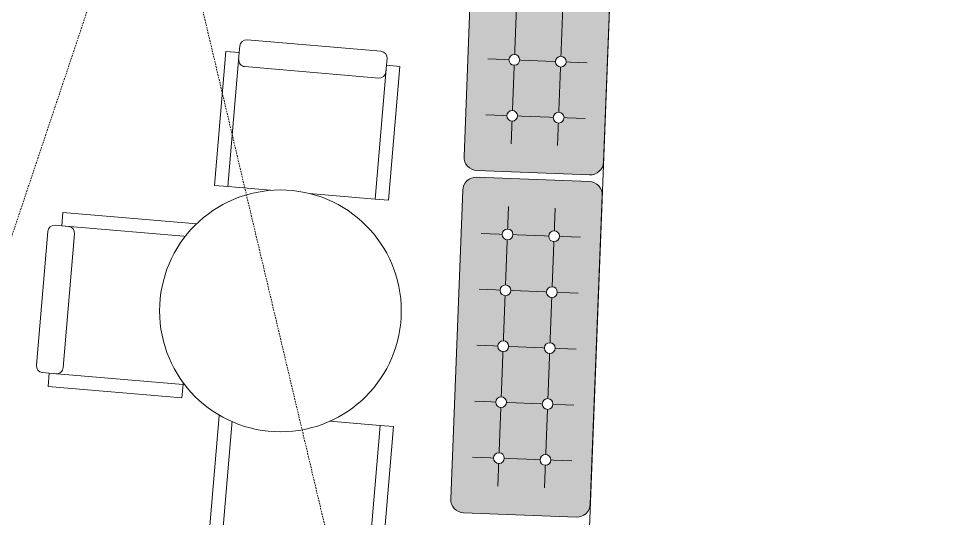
# Model space of a CAD drawing. Header units: millimetres. Extents: x 77208 to 83183, y 651 to 49284.
# Drawn here: x 79706 to 83183, y 14341 to 16201 of the extents above; entities that cross this region are included whole.
import ezdxf

# ---------------------------------------------------------------- set-up
doc = ezdxf.new("R2010")
doc.units = ezdxf.units.MM
doc.header["$MEASUREMENT"] = 0
doc.linetypes.add('DGN Style 2', pattern=[10, 6, -4])
for name, color, linetype, lineweight in [('EQPM-OVHD', 62, 'DGN Style 2', 13), ('FIXT-JNRY-PART', 42, 'Continuous', 0), ('FNSH-FLOR', 220, 'Continuous', 0), ('FURN-FREE', 1, 'Continuous', 0), ('FURN-PLNT', 211, 'Continuous', 0)]:
    doc.layers.add(name, color=color, linetype=linetype, lineweight=lineweight)

# ---------------------------------------------------------------- blocks, each defined once
blk = doc.blocks.new('*U28')
at = {"color": 0, "linetype": 'ByBlock', "lineweight": -2}
for p, q in [((-250, 275), (-225, 275)), ((275, 275), (275, -275))]:
    blk.add_line(p, q, dxfattribs=at)
at = {"color": 0, "linetype": 'ByBlock', "lineweight": -2, "extrusion": (0, 0, -1), "flags": 128}
for points in [[(225, 325), (-275, 325), (-275, 275), (225, 275), (225, 325)], [(225, -275), (-275, -275), (-275, -325), (225, -325), (225, -275)]]:
    blk.add_lwpolyline(points, close=True, dxfattribs=at)
for points in [[(275, 250), (275, -250)], [(175, -250), (175, 250)], [(250, -275), (200, -275)]]:
    blk.add_lwpolyline(points, dxfattribs=at)
at = {"color": 0, "linetype": 'ByBlock', "lineweight": -2}
for centre, start, end in [((-250, 250), 90, 180), ((-200, 250), 360, 90), ((-250, -250), 180, 270), ((-200, -250), 270, 360)]:
    blk.add_arc(centre, 25, start, end, dxfattribs=at)
blk = doc.blocks.new('*U29')
at = {"color": 0, "linetype": 'ByBlock', "lineweight": -2}
for p, q in [((-250, 275), (-225, 275)), ((275, 275), (275, -275))]:
    blk.add_line(p, q, dxfattribs=at)
at = {"color": 0, "linetype": 'ByBlock', "lineweight": -2, "extrusion": (0, 0, -1), "flags": 128}
for points in [[(225, 325), (-275, 325), (-275, 275), (225, 275), (225, 325)], [(225, -275), (-275, -275), (-275, -325), (225, -325), (225, -275)]]:
    blk.add_lwpolyline(points, close=True, dxfattribs=at)
for points in [[(275, 250), (275, -250)], [(175, -250), (175, 250)], [(250, -275), (200, -275)]]:
    blk.add_lwpolyline(points, dxfattribs=at)
at = {"color": 0, "linetype": 'ByBlock', "lineweight": -2}
for centre, start, end in [((-250, 250), 90, 180), ((-200, 250), 360, 90), ((-250, -250), 180, 270), ((-200, -250), 270, 360)]:
    blk.add_arc(centre, 25, start, end, dxfattribs=at)
blk = doc.blocks.new('*U30')
at = {"color": 0, "linetype": 'ByBlock', "lineweight": -2}
for p, q in [((-250, 275), (-225, 275)), ((275, 275), (275, -275))]:
    blk.add_line(p, q, dxfattribs=at)
at = {"color": 0, "linetype": 'ByBlock', "lineweight": -2, "extrusion": (0, 0, -1), "flags": 128}
for points in [[(225, 325), (-275, 325), (-275, 275), (225, 275), (225, 325)], [(225, -275), (-275, -275), (-275, -325), (225, -325), (225, -275)]]:
    blk.add_lwpolyline(points, close=True, dxfattribs=at)
for points in [[(275, 250), (275, -250)], [(175, -250), (175, 250)], [(250, -275), (200, -275)]]:
    blk.add_lwpolyline(points, dxfattribs=at)
at = {"color": 0, "linetype": 'ByBlock', "lineweight": -2}
for centre, start, end in [((-250, 250), 90, 180), ((-200, 250), 360, 90), ((-250, -250), 180, 270), ((-200, -250), 270, 360)]:
    blk.add_arc(centre, 25, start, end, dxfattribs=at)
blk = doc.blocks.new('*U58')
at = {"linetype": 'ByBlock', "lineweight": -2}
blk.add_hatch(color=7, dxfattribs=at).paths.add_polyline_path([(-167.4, -619, -0.414214), (-215.4, -567.1), (-171, 582, -0.414214), (-119.1, 630.1), (300.6, 613.8, -0.414214), (348.6, 562), (304.2, -587.2, -0.414214), (252.3, -635.2)])
at = {"color": 0, "linetype": 'ByBlock', "lineweight": -2}
for p, q in [((-40.1, -519.7), (0.1, 521.2)), ((133.1, -526.4), (173.3, 514.5)), ((-102.2, 420.9), (267.6, 406.6)), ((-110.2, 212.7), (259.5, 198.5)), ((-118.3, 4.6), (251.5, -9.7)), ((-126.3, -203.6), (243.4, -217.9)), ((-134.3, -411.8), (235.4, -426.1))]:
    blk.add_line(p, q, dxfattribs=at)
at = {"color": 0, "linetype": 'ByBlock', "lineweight": -2, "flags": 128}
blk.add_lwpolyline([(-167.4, -619, -0.414214), (-215.4, -567.1), (-171, 582, -0.414214), (-119.1, 630.1), (300.6, 613.8, -0.414214), (348.6, 562), (304.2, -587.2, -0.414214), (252.3, -635.2), (-167.4, -619)], format="xyb", close=True, dxfattribs=at)
at = {"color": 0, "linetype": 'ByBlock', "lineweight": -2}
for points in [[(-3.1, 437.1), (-4.4, 437.1), (-5.6, 437.1), (-6.9, 436.9), (-8.1, 436.7), (-9.3, 436.4), (-10.5, 436), (-11.7, 435.5), (-12.8, 435), (-14, 434.4), (-15, 433.8), (-16, 433), (-17, 432.2), (-17.9, 431.4), (-18.8, 430.5), (-19.6, 429.5), (-20.4, 428.5), (-21, 427.4), (-21.7, 426.3), (-22.2, 425.2), (-22.7, 424), (-23.1, 422.8), (-23.4, 421.6), (-23.6, 420.4), (-23.8, 419.2), (-23.9, 417.9), (-23.9, 416.6), (-23.8, 415.4), (-23.7, 414.1), (-23.4, 412.9), (-23.1, 411.7), (-22.8, 410.5), (-22.3, 409.3), (-21.8, 408.2), (-21.2, 407.1), (-20.5, 406), (-19.8, 405), (-19, 404), (-18.1, 403.1), (-17.2, 402.2), (-16.3, 401.4), (-15.3, 400.7), (-14.2, 400), (-13.1, 399.4), (-12, 398.8), (-10.8, 398.4), (-9.6, 398), (-8.4, 397.6), (-7.2, 397.4), (-5.9, 397.2), (-4.7, 397.1), (-3.4, 397.1), (-2.2, 397.2), (-0.9, 397.4), (0.3, 397.6), (1.5, 397.9), (2.7, 398.3), (3.9, 398.7), (5.1, 399.2), (6.2, 399.8), (7.2, 400.5), (8.2, 401.2), (9.2, 402), (10.1, 402.9), (11, 403.8), (11.8, 404.8), (12.6, 405.8), (13.2, 406.8), (13.9, 407.9), (14.4, 409.1), (14.9, 410.2), (15.3, 411.4), (15.6, 412.6), (15.8, 413.9), (16, 415.1), (16.1, 416.4), (16.1, 417.6), (16, 418.9), (15.9, 420.1), (15.7, 421.4), (15.3, 422.6), (15, 423.8), (14.5, 424.9), (14, 426.1), (13.4, 427.2), (12.7, 428.3), (12, 429.3), (11.2, 430.2), (10.3, 431.2), (9.4, 432), (8.5, 432.8), (7.5, 433.6), (6.4, 434.3), (5.3, 434.9), (4.2, 435.4), (3, 435.9), (1.8, 436.3), (0.6, 436.6), (-0.6, 436.9)], [(170.1, 430.4), (168.8, 430.4), (167.6, 430.4), (166.3, 430.2), (165.1, 430), (163.9, 429.7), (162.7, 429.3), (161.5, 428.8), (160.4, 428.3), (159.3, 427.7), (158.2, 427.1), (157.2, 426.3), (156.2, 425.5), (155.3, 424.7), (154.4, 423.8), (153.6, 422.8), (152.9, 421.8), (152.2, 420.7), (151.6, 419.6), (151, 418.5), (150.5, 417.3), (150.1, 416.2), (149.8, 414.9), (149.6, 413.7), (149.4, 412.5), (149.3, 411.2), (149.3, 410), (149.4, 408.7), (149.5, 407.4), (149.8, 406.2), (150.1, 405), (150.4, 403.8), (150.9, 402.6), (151.4, 401.5), (152, 400.4), (152.7, 399.3), (153.4, 398.3), (154.2, 397.3), (155.1, 396.4), (156, 395.5), (156.9, 394.7), (158, 394), (159, 393.3), (160.1, 392.7), (161.2, 392.1), (162.4, 391.7), (163.6, 391.3), (164.8, 390.9), (166, 390.7), (167.3, 390.5), (168.5, 390.4), (169.8, 390.4), (171.1, 390.5), (172.3, 390.7), (173.5, 390.9), (174.8, 391.2), (176, 391.6), (177.1, 392), (178.3, 392.5), (179.4, 393.1), (180.4, 393.8), (181.5, 394.5), (182.4, 395.3), (183.4, 396.2), (184.2, 397.1), (185, 398.1), (185.8, 399.1), (186.5, 400.1), (187.1, 401.2), (187.6, 402.4), (188.1, 403.5), (188.5, 404.7), (188.8, 405.9), (189, 407.2), (189.2, 408.4), (189.3, 409.7), (189.3, 410.9), (189.2, 412.2), (189.1, 413.4), (188.9, 414.7), (188.6, 415.9), (188.2, 417.1), (187.7, 418.2), (187.2, 419.4), (186.6, 420.5), (185.9, 421.6), (185.2, 422.6), (184.4, 423.6), (183.6, 424.5), (182.6, 425.3), (181.7, 426.1), (180.7, 426.9), (179.6, 427.6), (178.5, 428.2), (177.4, 428.7), (176.2, 429.2), (175, 429.6), (173.8, 429.9), (172.6, 430.2)], [(-11.2, 228.9), (-12.4, 228.9), (-13.7, 228.9), (-14.9, 228.7), (-16.2, 228.5), (-17.4, 228.2), (-18.6, 227.8), (-19.8, 227.4), (-20.9, 226.8), (-22, 226.2), (-23.1, 225.6), (-24.1, 224.8), (-25.1, 224), (-26, 223.2), (-26.8, 222.3), (-27.7, 221.3), (-28.4, 220.3), (-29.1, 219.3), (-29.7, 218.2), (-30.2, 217), (-30.7, 215.9), (-31.1, 214.7), (-31.4, 213.5), (-31.7, 212.2), (-31.8, 211), (-31.9, 209.7), (-31.9, 208.5), (-31.9, 207.2), (-31.7, 206), (-31.5, 204.7), (-31.2, 203.5), (-30.8, 202.3), (-30.4, 201.1), (-29.8, 200), (-29.2, 198.9), (-28.6, 197.8), (-27.8, 196.8), (-27, 195.8), (-26.2, 194.9), (-25.3, 194), (-24.3, 193.2), (-23.3, 192.5), (-22.2, 191.8), (-21.2, 191.2), (-20, 190.7), (-18.9, 190.2), (-17.7, 189.8), (-16.4, 189.5), (-15.2, 189.2), (-14, 189.1), (-12.7, 189), (-11.5, 189), (-10.2, 189), (-9, 189.2), (-7.7, 189.4), (-6.5, 189.7), (-5.3, 190.1), (-4.1, 190.5), (-3, 191.1), (-1.9, 191.7), (-0.8, 192.3), (0.2, 193.1), (1.2, 193.9), (2.1, 194.7), (3, 195.6), (3.8, 196.6), (4.5, 197.6), (5.2, 198.6), (5.8, 199.7), (6.4, 200.9), (6.8, 202), (7.2, 203.2), (7.5, 204.4), (7.8, 205.7), (8, 206.9), (8, 208.2), (8.1, 209.4), (8, 210.7), (7.8, 211.9), (7.6, 213.2), (7.3, 214.4), (6.9, 215.6), (6.5, 216.8), (5.9, 217.9), (5.3, 219), (4.7, 220.1), (3.9, 221.1), (3.2, 222.1), (2.3, 223), (1.4, 223.9), (0.4, 224.7), (-0.6, 225.4), (-1.6, 226.1), (-2.7, 226.7), (-3.9, 227.2), (-5, 227.7), (-6.2, 228.1), (-7.4, 228.4), (-8.7, 228.7)], [(162, 222.2), (160.8, 222.3), (159.5, 222.2), (158.3, 222), (157, 221.8), (155.8, 221.5), (154.6, 221.1), (153.5, 220.7), (152.3, 220.1), (151.2, 219.5), (150.1, 218.9), (149.1, 218.1), (148.2, 217.4), (147.2, 216.5), (146.4, 215.6), (145.6, 214.6), (144.8, 213.6), (144.1, 212.6), (143.5, 211.5), (143, 210.3), (142.5, 209.2), (142.1, 208), (141.8, 206.8), (141.5, 205.5), (141.4, 204.3), (141.3, 203), (141.3, 201.8), (141.3, 200.5), (141.5, 199.3), (141.7, 198), (142, 196.8), (142.4, 195.6), (142.9, 194.4), (143.4, 193.3), (144, 192.2), (144.6, 191.1), (145.4, 190.1), (146.2, 189.1), (147, 188.2), (147.9, 187.4), (148.9, 186.5), (149.9, 185.8), (151, 185.1), (152.1, 184.5), (153.2, 184), (154.4, 183.5), (155.5, 183.1), (156.8, 182.8), (158, 182.5), (159.2, 182.4), (160.5, 182.3), (161.8, 182.3), (163, 182.3), (164.3, 182.5), (165.5, 182.7), (166.7, 183), (167.9, 183.4), (169.1, 183.8), (170.2, 184.4), (171.3, 185), (172.4, 185.6), (173.4, 186.4), (174.4, 187.2), (175.3, 188), (176.2, 188.9), (177, 189.9), (177.7, 190.9), (178.4, 192), (179, 193), (179.6, 194.2), (180, 195.3), (180.4, 196.5), (180.8, 197.8), (181, 199), (181.2, 200.2), (181.3, 201.5), (181.3, 202.7), (181.2, 204), (181, 205.2), (180.8, 206.5), (180.5, 207.7), (180.1, 208.9), (179.7, 210.1), (179.2, 211.2), (178.6, 212.3), (177.9, 213.4), (177.2, 214.4), (176.4, 215.4), (175.5, 216.3), (174.6, 217.2), (173.6, 218), (172.6, 218.7), (171.6, 219.4), (170.5, 220), (169.3, 220.6), (168.2, 221), (167, 221.4), (165.8, 221.7), (164.5, 222)], [(-19.2, 20.8), (-20.5, 20.8), (-21.7, 20.7), (-23, 20.5), (-24.2, 20.3), (-25.4, 20), (-26.6, 19.6), (-27.8, 19.2), (-28.9, 18.7), (-30, 18.1), (-31.1, 17.4), (-32.1, 16.7), (-33.1, 15.9), (-34, 15), (-34.9, 14.1), (-35.7, 13.1), (-36.4, 12.1), (-37.1, 11.1), (-37.7, 10), (-38.3, 8.8), (-38.8, 7.7), (-39.2, 6.5), (-39.5, 5.3), (-39.7, 4), (-39.9, 2.8), (-40, 1.5), (-40, 0.3), (-39.9, -1), (-39.8, -2.2), (-39.5, -3.4), (-39.2, -4.7), (-38.9, -5.9), (-38.4, -7), (-37.9, -8.2), (-37.3, -9.3), (-36.6, -10.3), (-35.9, -11.4), (-35.1, -12.3), (-34.2, -13.3), (-33.3, -14.1), (-32.4, -14.9), (-31.3, -15.7), (-30.3, -16.4), (-29.2, -17), (-28.1, -17.5), (-26.9, -18), (-25.7, -18.4), (-24.5, -18.7), (-23.3, -19), (-22, -19.1), (-20.8, -19.2), (-19.5, -19.2), (-18.2, -19.2), (-17, -19), (-15.8, -18.8), (-14.5, -18.5), (-13.3, -18.1), (-12.2, -17.6), (-11, -17.1), (-9.9, -16.5), (-8.9, -15.8), (-7.8, -15.1), (-6.9, -14.3), (-5.9, -13.5), (-5.1, -12.6), (-4.3, -11.6), (-3.5, -10.6), (-2.8, -9.5), (-2.2, -8.4), (-1.7, -7.3), (-1.2, -6.1), (-0.8, -4.9), (-0.5, -3.7), (-0.3, -2.5), (-0.1, -1.3), (0, 0), (0, 1.3), (-0.1, 2.5), (-0.2, 3.8), (-0.4, 5), (-0.7, 6.2), (-1.1, 7.4), (-1.6, 8.6), (-2.1, 9.7), (-2.7, 10.8), (-3.4, 11.9), (-4.1, 12.9), (-4.9, 13.9), (-5.7, 14.8), (-6.7, 15.7), (-7.6, 16.5), (-8.6, 17.2), (-9.7, 17.9), (-10.8, 18.5), (-11.9, 19.1), (-13.1, 19.5), (-14.3, 19.9), (-15.5, 20.3), (-16.7, 20.5)], [(154, 14.1), (152.7, 14.1), (151.5, 14), (150.2, 13.9), (149, 13.6), (147.8, 13.3), (146.6, 12.9), (145.4, 12.5), (144.3, 12), (143.2, 11.4), (142.1, 10.7), (141.1, 10), (140.1, 9.2), (139.2, 8.3), (138.3, 7.4), (137.5, 6.5), (136.8, 5.4), (136.1, 4.4), (135.5, 3.3), (134.9, 2.2), (134.5, 1), (134.1, -0.2), (133.7, -1.4), (133.5, -2.7), (133.3, -3.9), (133.2, -5.1), (133.2, -6.4), (133.3, -7.7), (133.4, -8.9), (133.7, -10.1), (134, -11.4), (134.4, -12.6), (134.8, -13.7), (135.3, -14.9), (135.9, -16), (136.6, -17), (137.3, -18.1), (138.1, -19), (139, -20), (139.9, -20.8), (140.9, -21.6), (141.9, -22.4), (142.9, -23.1), (144, -23.7), (145.1, -24.2), (146.3, -24.7), (147.5, -25.1), (148.7, -25.4), (150, -25.7), (151.2, -25.8), (152.5, -25.9), (153.7, -25.9), (155, -25.8), (156.2, -25.7), (157.4, -25.5), (158.7, -25.2), (159.9, -24.8), (161, -24.3), (162.2, -23.8), (163.3, -23.2), (164.3, -22.5), (165.4, -21.8), (166.3, -21), (167.3, -20.2), (168.1, -19.3), (168.9, -18.3), (169.7, -17.3), (170.4, -16.2), (171, -15.1), (171.5, -14), (172, -12.8), (172.4, -11.6), (172.7, -10.4), (173, -9.2), (173.1, -7.9), (173.2, -6.7), (173.2, -5.4), (173.1, -4.2), (173, -2.9), (172.8, -1.7), (172.5, -0.5), (172.1, 0.7), (171.6, 1.9), (171.1, 3), (170.5, 4.1), (169.8, 5.2), (169.1, 6.2), (168.3, 7.2), (167.5, 8.1), (166.6, 9), (165.6, 9.8), (164.6, 10.5), (163.5, 11.2), (162.4, 11.8), (161.3, 12.4), (160.1, 12.8), (158.9, 13.2), (157.7, 13.6), (156.5, 13.8)], [(-27.3, -187.4), (-28.5, -187.4), (-29.8, -187.5), (-31, -187.6), (-32.3, -187.9), (-33.5, -188.2), (-34.7, -188.5), (-35.8, -189), (-37, -189.5), (-38.1, -190.1), (-39.2, -190.8), (-40.2, -191.5), (-41.2, -192.3), (-42.1, -193.2), (-42.9, -194.1), (-43.7, -195), (-44.5, -196), (-45.2, -197.1), (-45.8, -198.2), (-46.3, -199.3), (-46.8, -200.5), (-47.2, -201.7), (-47.5, -202.9), (-47.8, -204.1), (-47.9, -205.4), (-48, -206.6), (-48, -207.9), (-48, -209.1), (-47.8, -210.4), (-47.6, -211.6), (-47.3, -212.8), (-46.9, -214), (-46.4, -215.2), (-45.9, -216.4), (-45.3, -217.5), (-44.7, -218.5), (-43.9, -219.5), (-43.1, -220.5), (-42.3, -221.4), (-41.4, -222.3), (-40.4, -223.1), (-39.4, -223.9), (-38.3, -224.5), (-37.2, -225.2), (-36.1, -225.7), (-34.9, -226.2), (-33.8, -226.6), (-32.5, -226.9), (-31.3, -227.1), (-30.1, -227.3), (-28.8, -227.4), (-27.5, -227.4), (-26.3, -227.3), (-25, -227.2), (-23.8, -227), (-22.6, -226.7), (-21.4, -226.3), (-20.2, -225.8), (-19.1, -225.3), (-18, -224.7), (-16.9, -224), (-15.9, -223.3), (-14.9, -222.5), (-14, -221.6), (-13.1, -220.7), (-12.3, -219.8), (-11.6, -218.8), (-10.9, -217.7), (-10.3, -216.6), (-9.7, -215.5), (-9.3, -214.3), (-8.9, -213.1), (-8.5, -211.9), (-8.3, -210.7), (-8.1, -209.4), (-8, -208.2), (-8, -206.9), (-8.1, -205.7), (-8.3, -204.4), (-8.5, -203.2), (-8.8, -202), (-9.2, -200.8), (-9.6, -199.6), (-10.1, -198.5), (-10.7, -197.3), (-11.4, -196.3), (-12.1, -195.3), (-12.9, -194.3), (-13.8, -193.4), (-14.7, -192.5), (-15.7, -191.7), (-16.7, -190.9), (-17.7, -190.3), (-18.8, -189.7), (-20, -189.1), (-21.1, -188.6), (-22.3, -188.2), (-23.5, -187.9), (-24.8, -187.7)], [(145.9, -194.1), (144.7, -194.1), (143.4, -194.2), (142.2, -194.3), (141, -194.5), (139.7, -194.9), (138.5, -195.2), (137.4, -195.7), (136.2, -196.2), (135.1, -196.8), (134.1, -197.5), (133, -198.2), (132.1, -199), (131.1, -199.9), (130.3, -200.8), (129.5, -201.7), (128.7, -202.7), (128, -203.8), (127.4, -204.9), (126.9, -206), (126.4, -207.2), (126, -208.4), (125.7, -209.6), (125.4, -210.8), (125.3, -212.1), (125.2, -213.3), (125.2, -214.6), (125.3, -215.8), (125.4, -217.1), (125.6, -218.3), (125.9, -219.5), (126.3, -220.7), (126.8, -221.9), (127.3, -223.1), (127.9, -224.2), (128.6, -225.2), (129.3, -226.2), (130.1, -227.2), (130.9, -228.1), (131.8, -229), (132.8, -229.8), (133.8, -230.6), (134.9, -231.2), (136, -231.9), (137.1, -232.4), (138.3, -232.9), (139.5, -233.3), (140.7, -233.6), (141.9, -233.8), (143.2, -234), (144.4, -234.1), (145.7, -234.1), (146.9, -234), (148.2, -233.9), (149.4, -233.6), (150.6, -233.3), (151.8, -233), (153, -232.5), (154.1, -232), (155.2, -231.4), (156.3, -230.7), (157.3, -230), (158.3, -229.2), (159.2, -228.3), (160.1, -227.4), (160.9, -226.5), (161.6, -225.5), (162.3, -224.4), (162.9, -223.3), (163.5, -222.2), (163.9, -221), (164.3, -219.8), (164.7, -218.6), (164.9, -217.4), (165.1, -216.1), (165.2, -214.9), (165.2, -213.6), (165.1, -212.4), (165, -211.1), (164.7, -209.9), (164.4, -208.7), (164, -207.5), (163.6, -206.3), (163.1, -205.1), (162.5, -204), (161.8, -203), (161.1, -202), (160.3, -201), (159.4, -200.1), (158.5, -199.2), (157.5, -198.4), (156.5, -197.6), (155.5, -197), (154.4, -196.3), (153.3, -195.8), (152.1, -195.3), (150.9, -194.9), (149.7, -194.6), (148.4, -194.4)], [(-35.3, -395.6), (-36.6, -395.6), (-37.8, -395.7), (-39.1, -395.8), (-40.3, -396), (-41.5, -396.3), (-42.7, -396.7), (-43.9, -397.2), (-45, -397.7), (-46.1, -398.3), (-47.2, -399), (-48.2, -399.7), (-49.2, -400.5), (-50.1, -401.3), (-51, -402.2), (-51.8, -403.2), (-52.5, -404.2), (-53.2, -405.3), (-53.8, -406.4), (-54.4, -407.5), (-54.8, -408.7), (-55.2, -409.9), (-55.6, -411.1), (-55.8, -412.3), (-56, -413.6), (-56.1, -414.8), (-56.1, -416.1), (-56, -417.3), (-55.9, -418.6), (-55.6, -419.8), (-55.3, -421), (-54.9, -422.2), (-54.5, -423.4), (-54, -424.5), (-53.4, -425.6), (-52.7, -426.7), (-52, -427.7), (-51.2, -428.7), (-50.3, -429.6), (-49.4, -430.5), (-48.5, -431.3), (-47.4, -432), (-46.4, -432.7), (-45.3, -433.3), (-44.2, -433.9), (-43, -434.4), (-41.8, -434.7), (-40.6, -435.1), (-39.3, -435.3), (-38.1, -435.5), (-36.9, -435.6), (-35.6, -435.6), (-34.3, -435.5), (-33.1, -435.4), (-31.9, -435.1), (-30.6, -434.8), (-29.4, -434.4), (-28.3, -434), (-27.1, -433.5), (-26, -432.9), (-25, -432.2), (-23.9, -431.5), (-23, -430.7), (-22, -429.8), (-21.2, -428.9), (-20.4, -428), (-19.6, -426.9), (-18.9, -425.9), (-18.3, -424.8), (-17.8, -423.7), (-17.3, -422.5), (-16.9, -421.3), (-16.6, -420.1), (-16.3, -418.9), (-16.2, -417.6), (-16.1, -416.4), (-16.1, -415.1), (-16.2, -413.8), (-16.3, -412.6), (-16.5, -411.4), (-16.8, -410.1), (-17.2, -408.9), (-17.7, -407.8), (-18.2, -406.6), (-18.8, -405.5), (-19.5, -404.5), (-20.2, -403.4), (-21, -402.5), (-21.8, -401.5), (-22.7, -400.7), (-23.7, -399.9), (-24.7, -399.1), (-25.8, -398.4), (-26.9, -397.8), (-28, -397.3), (-29.2, -396.8), (-30.4, -396.4), (-31.6, -396.1), (-32.8, -395.9)], [(137.9, -402.3), (136.6, -402.3), (135.4, -402.4), (134.1, -402.5), (132.9, -402.7), (131.7, -403), (130.5, -403.4), (129.3, -403.9), (128.2, -404.4), (127.1, -405), (126, -405.7), (125, -406.4), (124, -407.2), (123.1, -408), (122.2, -408.9), (121.4, -409.9), (120.7, -410.9), (120, -412), (119.4, -413.1), (118.8, -414.2), (118.4, -415.4), (118, -416.6), (117.6, -417.8), (117.4, -419), (117.2, -420.3), (117.1, -421.5), (117.1, -422.8), (117.2, -424), (117.4, -425.3), (117.6, -426.5), (117.9, -427.7), (118.3, -428.9), (118.7, -430.1), (119.2, -431.2), (119.8, -432.3), (120.5, -433.4), (121.2, -434.4), (122, -435.4), (122.9, -436.3), (123.8, -437.2), (124.8, -438), (125.8, -438.7), (126.8, -439.4), (127.9, -440), (129.1, -440.6), (130.2, -441), (131.4, -441.4), (132.6, -441.8), (133.9, -442), (135.1, -442.2), (136.4, -442.3), (137.6, -442.3), (138.9, -442.2), (140.1, -442.1), (141.4, -441.8), (142.6, -441.5), (143.8, -441.1), (144.9, -440.7), (146.1, -440.2), (147.2, -439.6), (148.3, -438.9), (149.3, -438.2), (150.3, -437.4), (151.2, -436.5), (152, -435.6), (152.8, -434.6), (153.6, -433.6), (154.3, -432.6), (154.9, -431.5), (155.4, -430.4), (155.9, -429.2), (156.3, -428), (156.6, -426.8), (156.9, -425.5), (157, -424.3), (157.1, -423), (157.1, -421.8), (157.1, -420.5), (156.9, -419.3), (156.7, -418.1), (156.4, -416.8), (156, -415.6), (155.5, -414.5), (155, -413.3), (154.4, -412.2), (153.8, -411.2), (153, -410.1), (152.2, -409.2), (151.4, -408.2), (150.5, -407.4), (149.5, -406.6), (148.5, -405.8), (147.4, -405.1), (146.3, -404.5), (145.2, -404), (144, -403.5), (142.9, -403.1), (141.6, -402.8), (140.4, -402.5)]]:
    blk.add_wipeout(points, dxfattribs=at)
for centre in [(-3.9, 417.1), (169.3, 410.4), (-11.9, 209), (161.3, 202.3), (-20, 0.8), (153.2, -5.9), (-28, -207.4), (145.2, -214.1), (-36.1, -415.6), (137.1, -422.3)]:
    blk.add_circle(centre, 20, dxfattribs=at)
blk = doc.blocks.new('*U59')
at = {"linetype": 'ByBlock', "lineweight": -2}
blk.add_hatch(color=7, dxfattribs=at).paths.add_polyline_path([(-167.4, -619, -0.414214), (-215.4, -567.1), (-171, 582, -0.414214), (-119.1, 630.1), (300.6, 613.8, -0.414214), (348.6, 562), (304.2, -587.2, -0.414214), (252.3, -635.2)])
at = {"color": 0, "linetype": 'ByBlock', "lineweight": -2}
for p, q in [((-40.1, -519.7), (0.1, 521.2)), ((133.1, -526.4), (173.3, 514.5)), ((-102.2, 420.9), (267.6, 406.6)), ((-110.2, 212.7), (259.5, 198.5)), ((-118.3, 4.6), (251.5, -9.7)), ((-126.3, -203.6), (243.4, -217.9)), ((-134.3, -411.8), (235.4, -426.1))]:
    blk.add_line(p, q, dxfattribs=at)
at = {"color": 0, "linetype": 'ByBlock', "lineweight": -2, "flags": 128}
blk.add_lwpolyline([(-167.4, -619, -0.414214), (-215.4, -567.1), (-171, 582, -0.414214), (-119.1, 630.1), (300.6, 613.8, -0.414214), (348.6, 562), (304.2, -587.2, -0.414214), (252.3, -635.2), (-167.4, -619)], format="xyb", close=True, dxfattribs=at)
at = {"color": 0, "linetype": 'ByBlock', "lineweight": -2}
for points in [[(-3.1, 437.1), (-4.4, 437.1), (-5.6, 437.1), (-6.9, 436.9), (-8.1, 436.7), (-9.3, 436.4), (-10.5, 436), (-11.7, 435.5), (-12.8, 435), (-14, 434.4), (-15, 433.8), (-16, 433), (-17, 432.2), (-17.9, 431.4), (-18.8, 430.5), (-19.6, 429.5), (-20.4, 428.5), (-21, 427.4), (-21.7, 426.3), (-22.2, 425.2), (-22.7, 424), (-23.1, 422.8), (-23.4, 421.6), (-23.6, 420.4), (-23.8, 419.2), (-23.9, 417.9), (-23.9, 416.6), (-23.8, 415.4), (-23.7, 414.1), (-23.4, 412.9), (-23.1, 411.7), (-22.8, 410.5), (-22.3, 409.3), (-21.8, 408.2), (-21.2, 407.1), (-20.5, 406), (-19.8, 405), (-19, 404), (-18.1, 403.1), (-17.2, 402.2), (-16.3, 401.4), (-15.3, 400.7), (-14.2, 400), (-13.1, 399.4), (-12, 398.8), (-10.8, 398.4), (-9.6, 398), (-8.4, 397.6), (-7.2, 397.4), (-5.9, 397.2), (-4.7, 397.1), (-3.4, 397.1), (-2.2, 397.2), (-0.9, 397.4), (0.3, 397.6), (1.5, 397.9), (2.7, 398.3), (3.9, 398.7), (5.1, 399.2), (6.2, 399.8), (7.2, 400.5), (8.2, 401.2), (9.2, 402), (10.1, 402.9), (11, 403.8), (11.8, 404.8), (12.6, 405.8), (13.2, 406.8), (13.9, 407.9), (14.4, 409.1), (14.9, 410.2), (15.3, 411.4), (15.6, 412.6), (15.8, 413.9), (16, 415.1), (16.1, 416.4), (16.1, 417.6), (16, 418.9), (15.9, 420.1), (15.7, 421.4), (15.3, 422.6), (15, 423.8), (14.5, 424.9), (14, 426.1), (13.4, 427.2), (12.7, 428.3), (12, 429.3), (11.2, 430.2), (10.3, 431.2), (9.4, 432), (8.5, 432.8), (7.5, 433.6), (6.4, 434.3), (5.3, 434.9), (4.2, 435.4), (3, 435.9), (1.8, 436.3), (0.6, 436.6), (-0.6, 436.9)], [(170.1, 430.4), (168.8, 430.4), (167.6, 430.4), (166.3, 430.2), (165.1, 430), (163.9, 429.7), (162.7, 429.3), (161.5, 428.8), (160.4, 428.3), (159.3, 427.7), (158.2, 427.1), (157.2, 426.3), (156.2, 425.5), (155.3, 424.7), (154.4, 423.8), (153.6, 422.8), (152.9, 421.8), (152.2, 420.7), (151.6, 419.6), (151, 418.5), (150.5, 417.3), (150.1, 416.2), (149.8, 414.9), (149.6, 413.7), (149.4, 412.5), (149.3, 411.2), (149.3, 410), (149.4, 408.7), (149.5, 407.4), (149.8, 406.2), (150.1, 405), (150.4, 403.8), (150.9, 402.6), (151.4, 401.5), (152, 400.4), (152.7, 399.3), (153.4, 398.3), (154.2, 397.3), (155.1, 396.4), (156, 395.5), (156.9, 394.7), (158, 394), (159, 393.3), (160.1, 392.7), (161.2, 392.1), (162.4, 391.7), (163.6, 391.3), (164.8, 390.9), (166, 390.7), (167.3, 390.5), (168.5, 390.4), (169.8, 390.4), (171.1, 390.5), (172.3, 390.7), (173.5, 390.9), (174.8, 391.2), (176, 391.6), (177.1, 392), (178.3, 392.5), (179.4, 393.1), (180.4, 393.8), (181.5, 394.5), (182.4, 395.3), (183.4, 396.2), (184.2, 397.1), (185, 398.1), (185.8, 399.1), (186.5, 400.1), (187.1, 401.2), (187.6, 402.4), (188.1, 403.5), (188.5, 404.7), (188.8, 405.9), (189, 407.2), (189.2, 408.4), (189.3, 409.7), (189.3, 410.9), (189.2, 412.2), (189.1, 413.4), (188.9, 414.7), (188.6, 415.9), (188.2, 417.1), (187.7, 418.2), (187.2, 419.4), (186.6, 420.5), (185.9, 421.6), (185.2, 422.6), (184.4, 423.6), (183.6, 424.5), (182.6, 425.3), (181.7, 426.1), (180.7, 426.9), (179.6, 427.6), (178.5, 428.2), (177.4, 428.7), (176.2, 429.2), (175, 429.6), (173.8, 429.9), (172.6, 430.2)], [(-11.2, 228.9), (-12.4, 228.9), (-13.7, 228.9), (-14.9, 228.7), (-16.2, 228.5), (-17.4, 228.2), (-18.6, 227.8), (-19.8, 227.4), (-20.9, 226.8), (-22, 226.2), (-23.1, 225.6), (-24.1, 224.8), (-25.1, 224), (-26, 223.2), (-26.8, 222.3), (-27.7, 221.3), (-28.4, 220.3), (-29.1, 219.3), (-29.7, 218.2), (-30.2, 217), (-30.7, 215.9), (-31.1, 214.7), (-31.4, 213.5), (-31.7, 212.2), (-31.8, 211), (-31.9, 209.7), (-31.9, 208.5), (-31.9, 207.2), (-31.7, 206), (-31.5, 204.7), (-31.2, 203.5), (-30.8, 202.3), (-30.4, 201.1), (-29.8, 200), (-29.2, 198.9), (-28.6, 197.8), (-27.8, 196.8), (-27, 195.8), (-26.2, 194.9), (-25.3, 194), (-24.3, 193.2), (-23.3, 192.5), (-22.2, 191.8), (-21.2, 191.2), (-20, 190.7), (-18.9, 190.2), (-17.7, 189.8), (-16.4, 189.5), (-15.2, 189.2), (-14, 189.1), (-12.7, 189), (-11.5, 189), (-10.2, 189), (-9, 189.2), (-7.7, 189.4), (-6.5, 189.7), (-5.3, 190.1), (-4.1, 190.5), (-3, 191.1), (-1.9, 191.7), (-0.8, 192.3), (0.2, 193.1), (1.2, 193.9), (2.1, 194.7), (3, 195.6), (3.8, 196.6), (4.5, 197.6), (5.2, 198.6), (5.8, 199.7), (6.4, 200.9), (6.8, 202), (7.2, 203.2), (7.5, 204.4), (7.8, 205.7), (8, 206.9), (8, 208.2), (8.1, 209.4), (8, 210.7), (7.8, 211.9), (7.6, 213.2), (7.3, 214.4), (6.9, 215.6), (6.5, 216.8), (5.9, 217.9), (5.3, 219), (4.7, 220.1), (3.9, 221.1), (3.2, 222.1), (2.3, 223), (1.4, 223.9), (0.4, 224.7), (-0.6, 225.4), (-1.6, 226.1), (-2.7, 226.7), (-3.9, 227.2), (-5, 227.7), (-6.2, 228.1), (-7.4, 228.4), (-8.7, 228.7)], [(162, 222.2), (160.8, 222.3), (159.5, 222.2), (158.3, 222), (157, 221.8), (155.8, 221.5), (154.6, 221.1), (153.5, 220.7), (152.3, 220.1), (151.2, 219.5), (150.1, 218.9), (149.1, 218.1), (148.2, 217.4), (147.2, 216.5), (146.4, 215.6), (145.6, 214.6), (144.8, 213.6), (144.1, 212.6), (143.5, 211.5), (143, 210.3), (142.5, 209.2), (142.1, 208), (141.8, 206.8), (141.5, 205.5), (141.4, 204.3), (141.3, 203), (141.3, 201.8), (141.3, 200.5), (141.5, 199.3), (141.7, 198), (142, 196.8), (142.4, 195.6), (142.9, 194.4), (143.4, 193.3), (144, 192.2), (144.6, 191.1), (145.4, 190.1), (146.2, 189.1), (147, 188.2), (147.9, 187.4), (148.9, 186.5), (149.9, 185.8), (151, 185.1), (152.1, 184.5), (153.2, 184), (154.4, 183.5), (155.5, 183.1), (156.8, 182.8), (158, 182.5), (159.2, 182.4), (160.5, 182.3), (161.8, 182.3), (163, 182.3), (164.3, 182.5), (165.5, 182.7), (166.7, 183), (167.9, 183.4), (169.1, 183.8), (170.2, 184.4), (171.3, 185), (172.4, 185.6), (173.4, 186.4), (174.4, 187.2), (175.3, 188), (176.2, 188.9), (177, 189.9), (177.7, 190.9), (178.4, 192), (179, 193), (179.6, 194.2), (180, 195.3), (180.4, 196.5), (180.8, 197.8), (181, 199), (181.2, 200.2), (181.3, 201.5), (181.3, 202.7), (181.2, 204), (181, 205.2), (180.8, 206.5), (180.5, 207.7), (180.1, 208.9), (179.7, 210.1), (179.2, 211.2), (178.6, 212.3), (177.9, 213.4), (177.2, 214.4), (176.4, 215.4), (175.5, 216.3), (174.6, 217.2), (173.6, 218), (172.6, 218.7), (171.6, 219.4), (170.5, 220), (169.3, 220.6), (168.2, 221), (167, 221.4), (165.8, 221.7), (164.5, 222)], [(-19.2, 20.8), (-20.5, 20.8), (-21.7, 20.7), (-23, 20.5), (-24.2, 20.3), (-25.4, 20), (-26.6, 19.6), (-27.8, 19.2), (-28.9, 18.7), (-30, 18.1), (-31.1, 17.4), (-32.1, 16.7), (-33.1, 15.9), (-34, 15), (-34.9, 14.1), (-35.7, 13.1), (-36.4, 12.1), (-37.1, 11.1), (-37.7, 10), (-38.3, 8.8), (-38.8, 7.7), (-39.2, 6.5), (-39.5, 5.3), (-39.7, 4), (-39.9, 2.8), (-40, 1.5), (-40, 0.3), (-39.9, -1), (-39.8, -2.2), (-39.5, -3.4), (-39.2, -4.7), (-38.9, -5.9), (-38.4, -7), (-37.9, -8.2), (-37.3, -9.3), (-36.6, -10.3), (-35.9, -11.4), (-35.1, -12.3), (-34.2, -13.3), (-33.3, -14.1), (-32.4, -14.9), (-31.3, -15.7), (-30.3, -16.4), (-29.2, -17), (-28.1, -17.5), (-26.9, -18), (-25.7, -18.4), (-24.5, -18.7), (-23.3, -19), (-22, -19.1), (-20.8, -19.2), (-19.5, -19.2), (-18.2, -19.2), (-17, -19), (-15.8, -18.8), (-14.5, -18.5), (-13.3, -18.1), (-12.2, -17.6), (-11, -17.1), (-9.9, -16.5), (-8.9, -15.8), (-7.8, -15.1), (-6.9, -14.3), (-5.9, -13.5), (-5.1, -12.6), (-4.3, -11.6), (-3.5, -10.6), (-2.8, -9.5), (-2.2, -8.4), (-1.7, -7.3), (-1.2, -6.1), (-0.8, -4.9), (-0.5, -3.7), (-0.3, -2.5), (-0.1, -1.3), (0, 0), (0, 1.3), (-0.1, 2.5), (-0.2, 3.8), (-0.4, 5), (-0.7, 6.2), (-1.1, 7.4), (-1.6, 8.6), (-2.1, 9.7), (-2.7, 10.8), (-3.4, 11.9), (-4.1, 12.9), (-4.9, 13.9), (-5.7, 14.8), (-6.7, 15.7), (-7.6, 16.5), (-8.6, 17.2), (-9.7, 17.9), (-10.8, 18.5), (-11.9, 19.1), (-13.1, 19.5), (-14.3, 19.9), (-15.5, 20.3), (-16.7, 20.5)], [(154, 14.1), (152.7, 14.1), (151.5, 14), (150.2, 13.9), (149, 13.6), (147.8, 13.3), (146.6, 12.9), (145.4, 12.5), (144.3, 12), (143.2, 11.4), (142.1, 10.7), (141.1, 10), (140.1, 9.2), (139.2, 8.3), (138.3, 7.4), (137.5, 6.5), (136.8, 5.4), (136.1, 4.4), (135.5, 3.3), (134.9, 2.2), (134.5, 1), (134.1, -0.2), (133.7, -1.4), (133.5, -2.7), (133.3, -3.9), (133.2, -5.1), (133.2, -6.4), (133.3, -7.7), (133.4, -8.9), (133.7, -10.1), (134, -11.4), (134.4, -12.6), (134.8, -13.7), (135.3, -14.9), (135.9, -16), (136.6, -17), (137.3, -18.1), (138.1, -19), (139, -20), (139.9, -20.8), (140.9, -21.6), (141.9, -22.4), (142.9, -23.1), (144, -23.7), (145.1, -24.2), (146.3, -24.7), (147.5, -25.1), (148.7, -25.4), (150, -25.7), (151.2, -25.8), (152.5, -25.9), (153.7, -25.9), (155, -25.8), (156.2, -25.7), (157.4, -25.5), (158.7, -25.2), (159.9, -24.8), (161, -24.3), (162.2, -23.8), (163.3, -23.2), (164.3, -22.5), (165.4, -21.8), (166.3, -21), (167.3, -20.2), (168.1, -19.3), (168.9, -18.3), (169.7, -17.3), (170.4, -16.2), (171, -15.1), (171.5, -14), (172, -12.8), (172.4, -11.6), (172.7, -10.4), (173, -9.2), (173.1, -7.9), (173.2, -6.7), (173.2, -5.4), (173.1, -4.2), (173, -2.9), (172.8, -1.7), (172.5, -0.5), (172.1, 0.7), (171.6, 1.9), (171.1, 3), (170.5, 4.1), (169.8, 5.2), (169.1, 6.2), (168.3, 7.2), (167.5, 8.1), (166.6, 9), (165.6, 9.8), (164.6, 10.5), (163.5, 11.2), (162.4, 11.8), (161.3, 12.4), (160.1, 12.8), (158.9, 13.2), (157.7, 13.6), (156.5, 13.8)], [(-27.3, -187.4), (-28.5, -187.4), (-29.8, -187.5), (-31, -187.6), (-32.3, -187.9), (-33.5, -188.2), (-34.7, -188.5), (-35.8, -189), (-37, -189.5), (-38.1, -190.1), (-39.2, -190.8), (-40.2, -191.5), (-41.2, -192.3), (-42.1, -193.2), (-42.9, -194.1), (-43.7, -195), (-44.5, -196), (-45.2, -197.1), (-45.8, -198.2), (-46.3, -199.3), (-46.8, -200.5), (-47.2, -201.7), (-47.5, -202.9), (-47.8, -204.1), (-47.9, -205.4), (-48, -206.6), (-48, -207.9), (-48, -209.1), (-47.8, -210.4), (-47.6, -211.6), (-47.3, -212.8), (-46.9, -214), (-46.4, -215.2), (-45.9, -216.4), (-45.3, -217.5), (-44.7, -218.5), (-43.9, -219.5), (-43.1, -220.5), (-42.3, -221.4), (-41.4, -222.3), (-40.4, -223.1), (-39.4, -223.9), (-38.3, -224.5), (-37.2, -225.2), (-36.1, -225.7), (-34.9, -226.2), (-33.8, -226.6), (-32.5, -226.9), (-31.3, -227.1), (-30.1, -227.3), (-28.8, -227.4), (-27.5, -227.4), (-26.3, -227.3), (-25, -227.2), (-23.8, -227), (-22.6, -226.7), (-21.4, -226.3), (-20.2, -225.8), (-19.1, -225.3), (-18, -224.7), (-16.9, -224), (-15.9, -223.3), (-14.9, -222.5), (-14, -221.6), (-13.1, -220.7), (-12.3, -219.8), (-11.6, -218.8), (-10.9, -217.7), (-10.3, -216.6), (-9.7, -215.5), (-9.3, -214.3), (-8.9, -213.1), (-8.5, -211.9), (-8.3, -210.7), (-8.1, -209.4), (-8, -208.2), (-8, -206.9), (-8.1, -205.7), (-8.3, -204.4), (-8.5, -203.2), (-8.8, -202), (-9.2, -200.8), (-9.6, -199.6), (-10.1, -198.5), (-10.7, -197.3), (-11.4, -196.3), (-12.1, -195.3), (-12.9, -194.3), (-13.8, -193.4), (-14.7, -192.5), (-15.7, -191.7), (-16.7, -190.9), (-17.7, -190.3), (-18.8, -189.7), (-20, -189.1), (-21.1, -188.6), (-22.3, -188.2), (-23.5, -187.9), (-24.8, -187.7)], [(145.9, -194.1), (144.7, -194.1), (143.4, -194.2), (142.2, -194.3), (141, -194.5), (139.7, -194.9), (138.5, -195.2), (137.4, -195.7), (136.2, -196.2), (135.1, -196.8), (134.1, -197.5), (133, -198.2), (132.1, -199), (131.1, -199.9), (130.3, -200.8), (129.5, -201.7), (128.7, -202.7), (128, -203.8), (127.4, -204.9), (126.9, -206), (126.4, -207.2), (126, -208.4), (125.7, -209.6), (125.4, -210.8), (125.3, -212.1), (125.2, -213.3), (125.2, -214.6), (125.3, -215.8), (125.4, -217.1), (125.6, -218.3), (125.9, -219.5), (126.3, -220.7), (126.8, -221.9), (127.3, -223.1), (127.9, -224.2), (128.6, -225.2), (129.3, -226.2), (130.1, -227.2), (130.9, -228.1), (131.8, -229), (132.8, -229.8), (133.8, -230.6), (134.9, -231.2), (136, -231.9), (137.1, -232.4), (138.3, -232.9), (139.5, -233.3), (140.7, -233.6), (141.9, -233.8), (143.2, -234), (144.4, -234.1), (145.7, -234.1), (146.9, -234), (148.2, -233.9), (149.4, -233.6), (150.6, -233.3), (151.8, -233), (153, -232.5), (154.1, -232), (155.2, -231.4), (156.3, -230.7), (157.3, -230), (158.3, -229.2), (159.2, -228.3), (160.1, -227.4), (160.9, -226.5), (161.6, -225.5), (162.3, -224.4), (162.9, -223.3), (163.5, -222.2), (163.9, -221), (164.3, -219.8), (164.7, -218.6), (164.9, -217.4), (165.1, -216.1), (165.2, -214.9), (165.2, -213.6), (165.1, -212.4), (165, -211.1), (164.7, -209.9), (164.4, -208.7), (164, -207.5), (163.6, -206.3), (163.1, -205.1), (162.5, -204), (161.8, -203), (161.1, -202), (160.3, -201), (159.4, -200.1), (158.5, -199.2), (157.5, -198.4), (156.5, -197.6), (155.5, -197), (154.4, -196.3), (153.3, -195.8), (152.1, -195.3), (150.9, -194.9), (149.7, -194.6), (148.4, -194.4)], [(-35.3, -395.6), (-36.6, -395.6), (-37.8, -395.7), (-39.1, -395.8), (-40.3, -396), (-41.5, -396.3), (-42.7, -396.7), (-43.9, -397.2), (-45, -397.7), (-46.1, -398.3), (-47.2, -399), (-48.2, -399.7), (-49.2, -400.5), (-50.1, -401.3), (-51, -402.2), (-51.8, -403.2), (-52.5, -404.2), (-53.2, -405.3), (-53.8, -406.4), (-54.4, -407.5), (-54.8, -408.7), (-55.2, -409.9), (-55.6, -411.1), (-55.8, -412.3), (-56, -413.6), (-56.1, -414.8), (-56.1, -416.1), (-56, -417.3), (-55.9, -418.6), (-55.6, -419.8), (-55.3, -421), (-54.9, -422.2), (-54.5, -423.4), (-54, -424.5), (-53.4, -425.6), (-52.7, -426.7), (-52, -427.7), (-51.2, -428.7), (-50.3, -429.6), (-49.4, -430.5), (-48.5, -431.3), (-47.4, -432), (-46.4, -432.7), (-45.3, -433.3), (-44.2, -433.9), (-43, -434.4), (-41.8, -434.7), (-40.6, -435.1), (-39.3, -435.3), (-38.1, -435.5), (-36.9, -435.6), (-35.6, -435.6), (-34.3, -435.5), (-33.1, -435.4), (-31.9, -435.1), (-30.6, -434.8), (-29.4, -434.4), (-28.3, -434), (-27.1, -433.5), (-26, -432.9), (-25, -432.2), (-23.9, -431.5), (-23, -430.7), (-22, -429.8), (-21.2, -428.9), (-20.4, -428), (-19.6, -426.9), (-18.9, -425.9), (-18.3, -424.8), (-17.8, -423.7), (-17.3, -422.5), (-16.9, -421.3), (-16.6, -420.1), (-16.3, -418.9), (-16.2, -417.6), (-16.1, -416.4), (-16.1, -415.1), (-16.2, -413.8), (-16.3, -412.6), (-16.5, -411.4), (-16.8, -410.1), (-17.2, -408.9), (-17.7, -407.8), (-18.2, -406.6), (-18.8, -405.5), (-19.5, -404.5), (-20.2, -403.4), (-21, -402.5), (-21.8, -401.5), (-22.7, -400.7), (-23.7, -399.9), (-24.7, -399.1), (-25.8, -398.4), (-26.9, -397.8), (-28, -397.3), (-29.2, -396.8), (-30.4, -396.4), (-31.6, -396.1), (-32.8, -395.9)], [(137.9, -402.3), (136.6, -402.3), (135.4, -402.4), (134.1, -402.5), (132.9, -402.7), (131.7, -403), (130.5, -403.4), (129.3, -403.9), (128.2, -404.4), (127.1, -405), (126, -405.7), (125, -406.4), (124, -407.2), (123.1, -408), (122.2, -408.9), (121.4, -409.9), (120.7, -410.9), (120, -412), (119.4, -413.1), (118.8, -414.2), (118.4, -415.4), (118, -416.6), (117.6, -417.8), (117.4, -419), (117.2, -420.3), (117.1, -421.5), (117.1, -422.8), (117.2, -424), (117.4, -425.3), (117.6, -426.5), (117.9, -427.7), (118.3, -428.9), (118.7, -430.1), (119.2, -431.2), (119.8, -432.3), (120.5, -433.4), (121.2, -434.4), (122, -435.4), (122.9, -436.3), (123.8, -437.2), (124.8, -438), (125.8, -438.7), (126.8, -439.4), (127.9, -440), (129.1, -440.6), (130.2, -441), (131.4, -441.4), (132.6, -441.8), (133.9, -442), (135.1, -442.2), (136.4, -442.3), (137.6, -442.3), (138.9, -442.2), (140.1, -442.1), (141.4, -441.8), (142.6, -441.5), (143.8, -441.1), (144.9, -440.7), (146.1, -440.2), (147.2, -439.6), (148.3, -438.9), (149.3, -438.2), (150.3, -437.4), (151.2, -436.5), (152, -435.6), (152.8, -434.6), (153.6, -433.6), (154.3, -432.6), (154.9, -431.5), (155.4, -430.4), (155.9, -429.2), (156.3, -428), (156.6, -426.8), (156.9, -425.5), (157, -424.3), (157.1, -423), (157.1, -421.8), (157.1, -420.5), (156.9, -419.3), (156.7, -418.1), (156.4, -416.8), (156, -415.6), (155.5, -414.5), (155, -413.3), (154.4, -412.2), (153.8, -411.2), (153, -410.1), (152.2, -409.2), (151.4, -408.2), (150.5, -407.4), (149.5, -406.6), (148.5, -405.8), (147.4, -405.1), (146.3, -404.5), (145.2, -404), (144, -403.5), (142.9, -403.1), (141.6, -402.8), (140.4, -402.5)]]:
    blk.add_wipeout(points, dxfattribs=at)
for centre in [(-3.9, 417.1), (169.3, 410.4), (-11.9, 209), (161.3, 202.3), (-20, 0.8), (153.2, -5.9), (-28, -207.4), (145.2, -214.1), (-36.1, -415.6), (137.1, -422.3)]:
    blk.add_circle(centre, 20, dxfattribs=at)

msp = doc.modelspace()

# ---------------------------------------------------------------- block references
at = {"layer": 'FURN-FREE', "extrusion": (0, 0, -1), "xscale": 0.9999990990353698, "yscale": 0.9999990990353698, "zscale": 0.9999990990353698, "rotation": 184.8746972615781}
msp.add_blockref('*U29', (-80067.6, 15136.4), dxfattribs=at)

# ---------------------------------------------------------------- wipeouts: each hides what was drawn before it
msp.add_wipeout([(80785.6, 708.5), (81895.7, 29437), (82415.4, 29416.9), (81305.2, 688.4)]).dxf.layer = 'FIXT-JNRY-PART'

# ---------------------------------------------------------------- next in the draw order: block references
at = {"layer": 'FURN-FREE', "extrusion": (0, 0, -1)}
for name, p, xscale, yscale, zscale, rotation in [('*U30', (-80782.7, 15826.7), 0.9999990990353707, 0.9999990990353707, 0.9999990990353707, 274.8746972615781), ('*U28', (-80754.5, 14436.3), 0.9999990990353704, 0.9999990990353704, 0.9999990990353704, 94.87469726157815)]:
    msp.add_blockref(name, p, dxfattribs=dict(at, xscale=xscale, yscale=yscale, zscale=zscale, rotation=rotation))
at = {"layer": 'FURN-PLNT'}
msp.add_blockref('*U58', (81579.8, 16254.7), dxfattribs=at)

# ---------------------------------------------------------------- next in the draw order: block references
msp.add_blockref('*U59', (81530.5, 14980.7), dxfattribs=at)

# ---------------------------------------------------------------- next in the draw order: linework, layer by layer
at = {"layer": 'FNSH-FLOR', "flags": 128}
msp.add_lwpolyline([(79429.1, 49249.6), (77562.7, 955.6), (80790, 830.9), (80783.9, 671.5), (81303.7, 651.4), (83182.6, 49264.1), (82662.6, 49284.2), (82656.4, 49124.8), (79429.1, 49249.6)], close=True, dxfattribs=at)

# ---------------------------------------------------------------- next in the draw order: wipeouts: each hides what was drawn before it
msp.add_wipeout([(81088.3, 15304.2), (81075.5, 15329.4), (81061.1, 15353.7), (81045.3, 15377.1), (81028, 15399.5), (81009.3, 15420.7), (80989.3, 15440.7), (80968.2, 15459.5), (80945.8, 15476.8), (80922.5, 15492.7), (80898.2, 15507.2), (80873, 15520), (80847.1, 15531.3), (80820.5, 15540.9), (80793.3, 15548.8), (80765.8, 15555), (80737.8, 15559.5), (80709.7, 15562.2), (80681.4, 15563.1), (80653.2, 15562.3), (80625, 15559.6), (80597.1, 15555.2), (80569.5, 15549.1), (80542.4, 15541.3), (80515.7, 15531.7), (80489.8, 15520.5), (80464.6, 15507.7), (80440.2, 15493.4), (80416.8, 15477.5), (80394.5, 15460.2), (80373.2, 15441.5), (80353.2, 15421.6), (80334.5, 15400.4), (80317.1, 15378.1), (80301.2, 15354.7), (80286.8, 15330.4), (80273.9, 15305.2), (80262.7, 15279.3), (80253.1, 15252.7), (80245.1, 15225.6), (80238.9, 15198), (80234.5, 15170.1), (80231.8, 15141.9), (80230.9, 15113.7), (80231.7, 15085.4), (80234.3, 15057.3), (80238.7, 15029.4), (80244.9, 15001.8), (80252.7, 14974.6), (80262.2, 14948), (80273.4, 14922), (80286.2, 14896.8), (80300.6, 14872.5), (80316.5, 14849.1), (80333.8, 14826.7), (80352.4, 14805.5), (80372.4, 14785.5), (80393.6, 14766.7), (80415.9, 14749.4), (80439.2, 14733.5), (80463.6, 14719), (80488.7, 14706.2), (80514.7, 14694.9), (80541.2, 14685.3), (80568.4, 14677.4), (80596, 14671.2), (80623.9, 14666.7), (80652, 14664), (80680.3, 14663.1), (80708.5, 14664), (80736.7, 14666.6), (80764.6, 14671), (80792.2, 14677.1), (80819.4, 14684.9), (80846, 14694.5), (80871.9, 14705.7), (80897.1, 14718.5), (80921.5, 14732.8), (80944.9, 14748.7), (80967.2, 14766), (80988.5, 14784.7), (81008.5, 14804.6), (81027.2, 14825.8), (81044.6, 14848.1), (81060.5, 14871.5), (81074.9, 14895.8), (81087.8, 14921), (81099, 14946.9), (81108.7, 14973.5), (81116.6, 15000.6), (81122.8, 15028.2), (81127.2, 15056.1), (81129.9, 15084.3), (81130.9, 15112.5), (81130, 15140.8), (81127.4, 15168.9), (81123, 15196.8), (81116.9, 15224.4), (81109, 15251.6)]).dxf.layer = 'FURN-FREE'

# ---------------------------------------------------------------- next in the draw order: linework, layer by layer
at = {"layer": 'EQPM-OVHD', "linetype": 'DGN Style 2', "lineweight": 0, "flags": 128}
msp.add_lwpolyline([(78856.1, 12929.6), (80213.6, 16982.7), (81195.4, 12839.2)], dxfattribs=at)
at = {"layer": 'FURN-FREE'}
msp.add_circle((80680.9, 15113.1), 450, dxfattribs=at)

doc.saveas('drawing.dxf')
